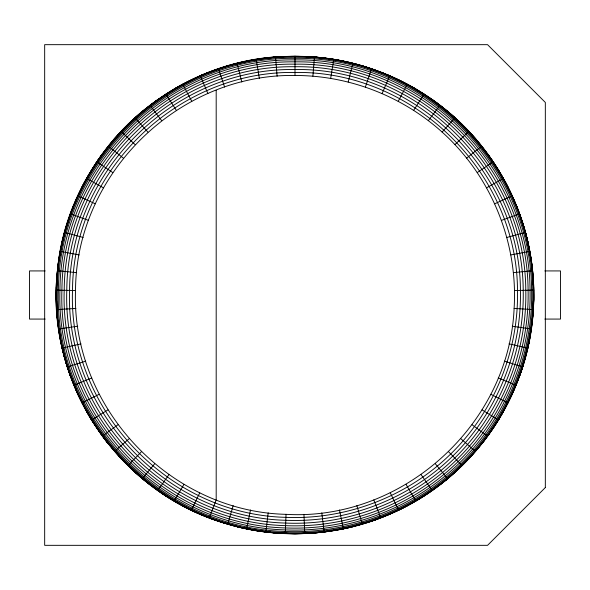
<?xml version="1.0" encoding="UTF-8"?>
<svg xmlns="http://www.w3.org/2000/svg" width="590" height="590" viewBox="0 0 590 590"><rect width="100%" height="100%" fill="white"/><g stroke="black" fill="none" stroke-linecap="round" stroke-linejoin="round"><path stroke-width="0.89" d="M216.191 90.307L216.191 499.885L209.28 517.858C129.793 488.129 70.062 413 58.653 328.984C45.511 243.213 83.861 152.08 154.728 101.93C218.529 54.531 306.726 43.099 380.72 72.142C457.007 100.897 515.483 171.152 529.761 251.406C544.105 326.241 519.679 407.034 466.233 461.41C406.318 524.311 310.79 549.253 227.733 524.104C119.659 494.228 44.228 382.077 57.466 270.685C67.356 153.083 174.153 55.091 292.345 56.426M56.404 293.577L56.67 309.603L57.466 319.315M56.492 289.248L57.481 272.469M514.111 308.43C517.865 248.715 495.961 188.107 454.897 144.594C413.981 100.949 354.826 75.38 295 75.483C178.49 73.44 75.867 173.998 75.527 290.523C71.11 406.967 169.551 511.626 286.047 514.34C402.373 521.125 509.023 424.844 514.111 308.43L533.331 309.603C528.729 397.63 470.982 479.943 389.739 514.178C309.757 549.556 211.058 535.919 143.894 479.788L142.345 478.608C105.824 447.876 77.887 406.289 65.601 359.996M533.331 309.603C538.353 234.82 505.497 158.998 447.655 111.392C405.913 76.825 351.95 56.47 297.655 56.426M533.006 311.8C530.675 349.295 518.684 386.081 499.413 418.266L498.462 419.969C474.898 458.106 440.612 489.501 400.322 509.214L398.604 510.129C358.16 529.473 312.339 537.35 267.786 532.15L265.847 531.988C240.064 528.647 214.893 521.258 191.396 510.129L182.708 505.726M533.058 309.986L533.316 300.9M56.67 280.398L56.271 290.132C55.91 316.122 59.642 342.089 67.319 366.928L77.799 394.194L90.521 418.303L95.138 425.058M285.258 533.574L286.047 514.34M532.534 319.315L533.729 299.868L533.729 290.132L532.519 272.469M312.892 76.213L314.463 57.016L295 56.227L275.537 57.016L254.297 59.789C236.398 62.923 218.831 68.079 202.075 75.122L182.708 84.274L174.212 89.031M56.323 288.178L56.942 280.936M57.178 278.222L57.488 274.601M57.879 270.072L58.653 261.016L62.208 241.87L64.568 232.416C77.268 186.713 103.25 144.292 139.874 113.907M57.665 270.707L58.653 261.016L60.46 252.114M265.847 531.988L268.199 512.88M530.963 328.925L529.024 342.421L524.864 358.241M531.347 326.226L532.254 319.928M532.512 318.135L533.729 299.868L533.596 293.577M330.666 78.396L333.793 59.398L314.463 57.016M524.399 359.996L522.091 368.787L527.792 348.13L529.761 338.594M61.36 247.66L64.067 234.296L72.496 208.373L77.025 198.454M246.627 528.824L250.529 509.967M348.203 82.025L352.872 63.344M62.208 241.87L67.319 223.072L73.934 204.752M227.733 524.104L233.153 505.63M365.387 87.069L371.56 68.831M519.561 376.155L522.091 368.787L512.201 394.194L499.479 418.303L494.863 425.058M382.099 93.5L389.739 75.822C413.538 86.288 435.604 100.477 455.015 117.771L456.328 119.224L450.126 113.907M77.777 196.794L83.817 183.571L97.896 160.222L103.449 153.031M191.396 510.129L199.752 492.783M102.402 153.865L96.804 161.837L86.612 178.438L82.025 187.03M398.235 101.266L407.292 84.274M174.212 500.969L183.947 484.361M503.388 411.562L493.196 428.163L481.683 443.872M413.678 110.33L424.092 94.127M493.83 426.555L484.088 440.811L466.233 461.41L454.853 471.86M157.825 490.438L168.888 474.677M428.34 120.618L440.037 105.322M104.555 151.586L105.669 150.148M106.775 148.709L114.549 138.635L122.145 130.818M142.345 478.608L154.661 463.799M442.109 132.064L455.015 117.771M209.28 72.142C182 82.696 156.829 98.346 134.985 117.771L131.644 121.039M440.037 484.678L447.655 478.608L462.11 465.554L468.925 458.592M123.413 129.512L125.309 127.558M126.577 126.253L130.375 122.344M127.89 465.554L141.364 451.8M454.897 144.594L468.925 131.408M452.176 474.316L446.151 479.847L424.092 495.873L416.179 500.342M127.89 124.446L142.345 111.392L157.825 99.562M114.549 451.365L129.099 438.753M144.801 109.88L154.654 101.827L165.355 94.946M466.631 158.135L481.683 146.128M108.317 443.872L102.402 436.135L117.934 424.756M477.214 172.575L493.196 161.837C507.555 183.505 518.455 207.378 525.432 232.416L527.792 241.87L531.347 261.016L532.335 270.707M167.649 93.471L177.583 87.084L183.298 84.282M102.402 436.135L91.539 419.969L107.948 409.888M414.593 501.235L400.352 509.281L391.981 512.813M486.588 187.834L503.388 178.438M82.025 402.97L99.201 394.26M184.928 83.478L191.448 80.27M193.078 79.466L202.053 75.055L227.733 65.896L236.583 63.838M407.292 505.726L389.739 514.178L371.56 521.169M494.686 203.808L512.201 195.806M390.307 513.521L375.24 519.893L349.081 527.571L342.812 528.655M73.934 385.248L91.767 377.969M501.448 220.387L519.561 213.845M67.319 366.928L85.675 361.132M506.847 237.46L525.432 232.416M314.463 532.984L324.153 531.988L343.373 528.824L352.872 526.656M238.353 63.425L254.283 59.723L261.503 58.889M62.208 348.13L80.985 343.845M510.829 254.924L529.761 251.406M331.174 530.668L319.5 532.372M332.967 530.358L337.443 529.584M339.235 529.274L341.02 528.965M246.627 61.176L265.847 58.012L285.258 56.426M58.653 328.984L77.718 326.241M263.31 58.683L265.117 58.476M268.73 58.063L271.437 57.754M273.244 57.547L281.371 56.611L292.271 56.611M513.381 272.646L532.534 270.685M56.67 309.603L75.889 308.43M307.7 533.05L295 533.773L282.3 533.05M312.235 532.792L317.685 532.482M514.473 290.523L533.729 290.132M297.729 56.611L308.629 56.611L316.756 57.547M45.135 270.928L29.5 270.928L29.5 319.072L45.135 319.072M544.865 270.928L560.5 270.928L560.5 319.072L544.865 319.072M56.271 290.132L75.527 290.523M270.5 532.372L258.826 530.668M272.315 532.482L277.765 532.792M304.742 56.426C333.276 57.82 361.604 63.956 387.925 75.122L389.739 75.822M57.466 270.685L76.619 272.646M318.563 57.754L321.27 58.063M324.884 58.476L326.69 58.683M328.497 58.889L335.717 59.723L351.647 63.425M275.537 532.984L256.207 530.602L237.128 526.656M512.282 326.241L531.347 328.984M247.188 528.655L240.919 527.571L214.76 519.893L199.693 513.521M248.98 528.965L250.765 529.274M252.557 529.584L257.034 530.358M343.373 61.176L333.793 59.398M60.239 251.406L79.171 254.924M509.015 343.845L527.792 348.13M353.417 63.838L362.267 65.896L387.947 75.055L396.923 79.466M64.568 232.416L83.153 237.46M504.325 361.132L522.681 366.928M209.28 517.858L218.44 521.169M70.439 213.845L88.552 220.387M498.233 377.969L516.066 385.248M198.019 512.813L189.648 509.281L175.407 501.235M380.72 72.142L398.604 79.871L415.795 89.031M77.799 195.806L95.315 203.808M398.552 80.27L405.072 83.478M406.702 84.282L412.417 87.084L422.351 93.471M490.799 394.26L507.975 402.97M86.612 178.438L103.412 187.834M173.821 500.342L165.908 495.873L143.849 479.847L137.824 474.316M482.052 409.888L498.462 419.969M424.645 94.946L435.346 101.827L445.199 109.88M96.804 161.837L112.786 172.575M472.066 424.756L487.598 436.135M432.175 99.562C455.428 116.164 475.938 136.644 492.045 160.266L493.196 161.837M108.317 146.128L123.369 158.135M149.963 484.678L134.985 472.229L121.075 458.592M460.901 438.753L475.452 451.365M135.147 471.86L123.767 461.41L105.912 440.811L96.17 426.555M462.11 124.446L456.402 119.136L458.356 121.039M121.075 131.408L135.103 144.594M448.636 451.8L462.11 465.554M459.625 122.344L463.423 126.253M464.691 127.558L466.587 129.512M467.855 130.818L475.452 138.635L483.225 148.709M134.985 117.771L147.891 132.064M435.339 463.799L447.655 478.608M484.331 150.148L485.445 151.586M486.551 153.031L492.104 160.222L506.183 183.571L512.223 196.794M149.963 105.322L161.66 120.618M421.113 474.677L432.175 490.438M487.598 153.865L498.462 170.031L507.975 187.03M165.908 94.127L176.322 110.33M86.612 411.562L91.539 419.969M406.053 484.361L415.795 500.969M182.708 84.274L191.765 101.266M390.248 492.783L398.604 510.129M512.976 198.454L517.504 208.373L525.933 234.296L528.64 247.66M200.261 75.822L207.901 93.5M373.809 499.885L380.72 517.858M516.066 204.752L522.681 223.072L527.792 241.87M218.44 68.831L224.613 87.069M70.439 376.155L64.568 357.584L60.239 338.594M356.847 505.63L362.267 524.104M65.136 358.241L60.977 342.421L59.037 328.925M237.128 63.344L241.797 82.025M339.471 509.967L343.373 528.824M529.54 252.114L531.347 261.016L532.121 270.072M256.207 59.398L259.334 78.396M57.488 318.135L56.994 311.8M57.746 319.928L58.653 326.226M321.801 512.88L324.153 531.988M532.512 274.601L532.822 278.222M533.058 280.936L533.677 288.178M275.537 57.016L277.108 76.213M303.953 514.34L304.742 533.574M56.684 300.9L56.942 309.986M533.331 280.398L533.508 289.248M295 56.227L295 75.483M517.489 290.457C518.824 351.094 494.132 411.577 450.738 453.953C407.491 496.463 346.514 519.923 285.921 517.349C167.833 514.598 68.034 408.501 72.511 290.457C72.858 172.332 176.889 70.402 295 72.467C413.111 70.402 517.142 172.332 517.489 290.457M520.424 290.398C521.774 351.832 496.758 413.118 452.796 456.048C408.973 499.125 347.2 522.888 285.803 520.284C166.151 517.496 65.04 409.998 69.576 290.398C69.922 170.716 175.333 67.437 295 69.532C414.667 67.437 520.078 170.716 520.424 290.398M523.212 290.346C524.584 352.54 499.258 414.578 454.75 458.047C410.389 501.655 347.842 525.712 285.693 523.072C164.197 519.952 62.474 411.798 66.788 290.346C67.43 168.814 173.482 64.9 295 66.736C416.518 64.9 522.57 168.814 523.212 290.346M525.793 290.295C527.172 353.189 501.559 415.928 456.557 459.883C411.687 503.985 348.439 528.316 285.582 525.646C162.722 522.489 59.848 413.118 64.207 290.295C64.856 167.39 172.11 62.304 295 64.163C417.89 62.304 525.144 167.39 525.793 290.295M528.087 290.243C529.488 353.764 503.617 417.13 458.165 461.527C412.852 506.065 348.97 530.639 285.494 527.939C161.409 524.753 57.503 414.291 61.913 290.243C62.57 166.122 170.886 59.988 295 61.861C419.114 59.988 527.431 166.122 528.087 290.243M530.049 290.206C531.457 354.266 505.372 418.163 459.536 462.929C413.841 507.843 349.428 532.623 285.413 529.901C160.281 526.686 55.504 415.294 59.951 290.206C60.615 165.038 169.846 58.012 295 59.9C420.154 58.012 529.385 165.038 530.049 290.206M531.627 290.169C533.05 354.656 506.788 418.989 460.643 464.057C414.637 509.273 349.789 534.216 285.346 531.479C159.381 528.242 53.897 416.105 58.373 290.169C59.037 164.16 169.006 56.419 295 58.322C420.995 56.419 530.963 164.16 531.627 290.169M532.785 290.147C534.208 354.951 507.82 419.593 461.446 464.883C415.227 510.321 350.062 535.388 285.302 532.637C158.717 529.385 52.717 416.695 57.215 290.147C57.886 163.526 168.386 55.254 295 57.164C421.614 55.254 532.114 163.526 532.785 290.147M533.493 290.132C534.924 355.128 508.455 419.962 461.941 465.385C415.581 510.955 350.224 536.096 285.272 533.338C158.312 530.078 52.001 417.056 56.507 290.132C57.178 163.135 168.01 54.538 295 56.463C421.99 54.538 532.822 163.135 533.493 290.132M545.33 487.561L487.561 545.33L44.67 545.33L44.67 44.67L487.561 44.67L545.33 102.439L545.33 487.561"/></g></svg>
